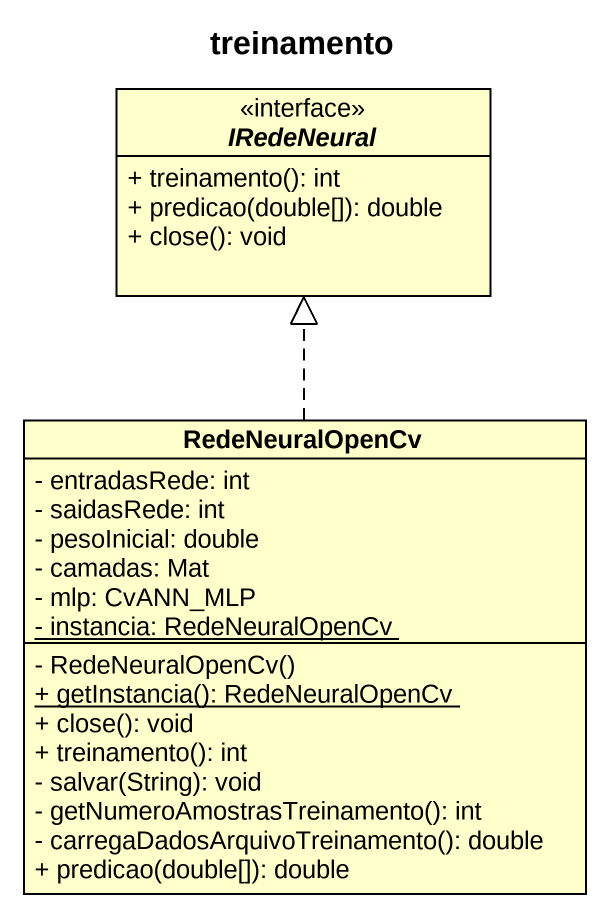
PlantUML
@startuml
title treinamento
hide circle
hide empty members
skinparam classAttributeIconSize 0
interface IRedeNeural <<interface>> {
  + treinamento(): int
  + predicao(double[]): double
  + close(): void
}
class RedeNeuralOpenCv {
  - entradasRede: int
  - saidasRede: int
  - pesoInicial: double
  - camadas: Mat
  - mlp: CvANN_MLP
  {static} - instancia: RedeNeuralOpenCv
  - RedeNeuralOpenCv()
  {static} + getInstancia(): RedeNeuralOpenCv
  + close(): void
  + treinamento(): int
  - salvar(String): void
  - getNumeroAmostrasTreinamento(): int
  - carregaDadosArquivoTreinamento(): double
  + predicao(double[]): double
}
RedeNeuralOpenCv .up.|> IRedeNeural
@enduml
